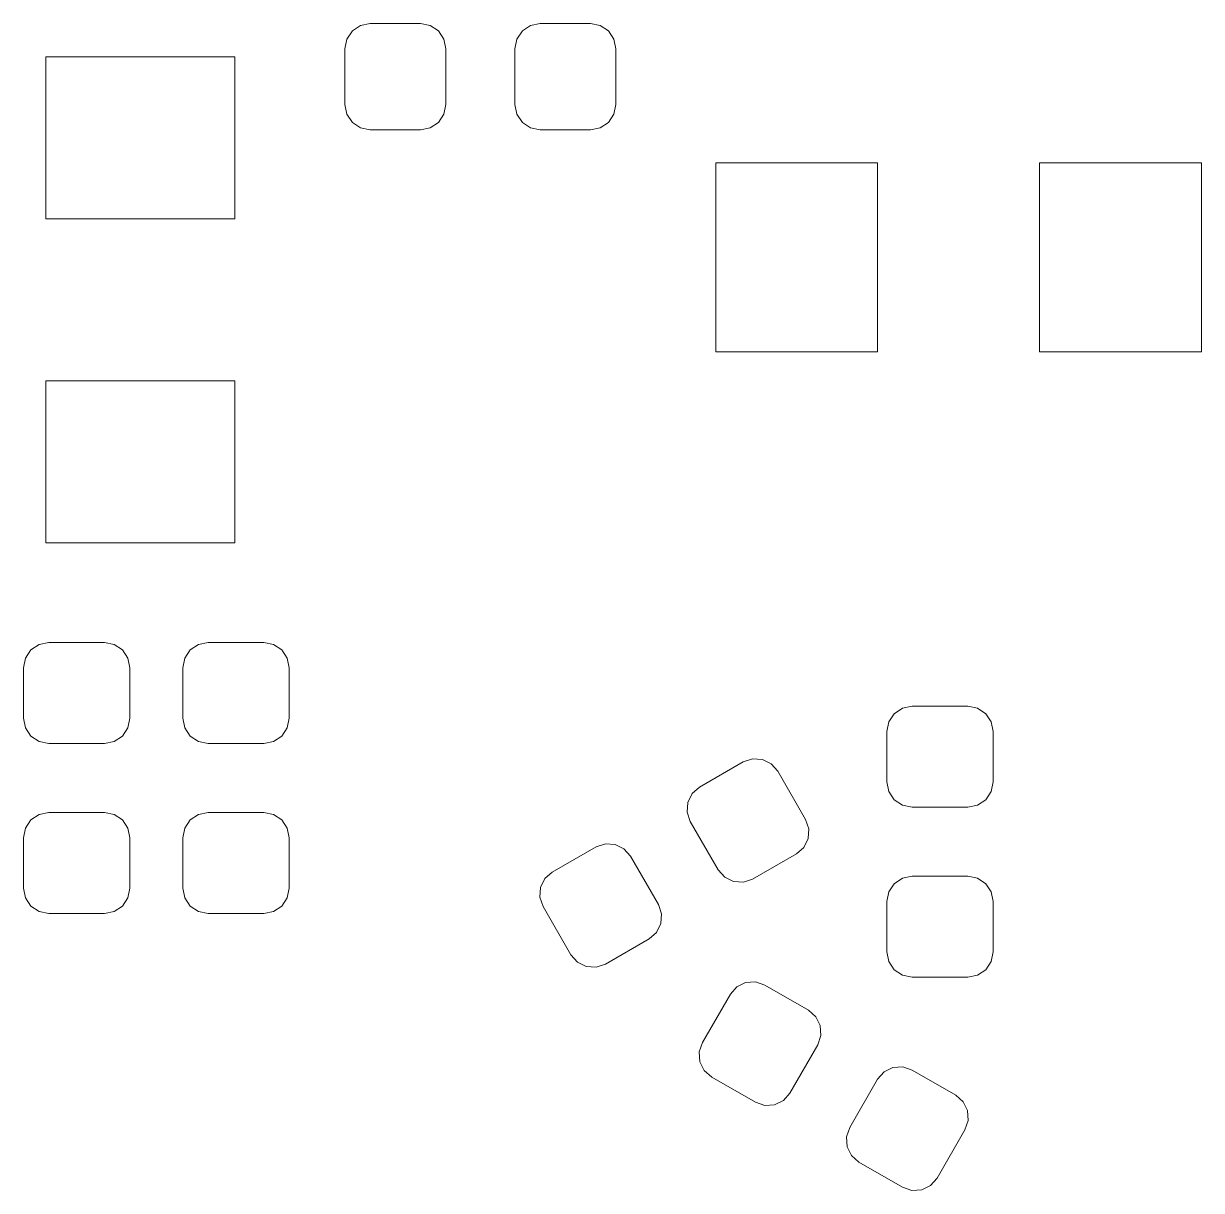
# Model space of a CAD drawing. Header units: millimetres. Extents: x -50 to 46, y -112 to 132.
# Drawn here: x -16.58 to -5.49, y -93.57 to -82.59 of the extents above; entities that cross this region are included whole.
import ezdxf

# ---------------------------------------------------------------- set-up
doc = ezdxf.new("R2010")
doc.units = ezdxf.units.MM
doc.header["$MEASUREMENT"] = 0
doc.layers.add('Layer 1', color=7, linetype='Continuous')

msp = doc.modelspace()

# ---------------------------------------------------------------- linework, layer by layer
at = {"layer": 'Layer 1', "lineweight": 9}
for points, knots in [([(-12.6024, -83.3488), (-12.6024, -83.3488), (-12.6205, -83.4397), (-12.6205, -83.4397), (-12.6205, -83.4397), (-12.6205, -83.4397), (-12.672, -83.5167), (-12.672, -83.5167), (-12.672, -83.5167), (-12.672, -83.5167), (-12.749, -83.5682), (-12.749, -83.5682), (-12.749, -83.5682), (-12.749, -83.5682), (-12.8399, -83.5863), (-12.8399, -83.5863), (-12.8399, -83.5863), (-12.8399, -83.5863), (-13.3149, -83.5863), (-13.3149, -83.5863), (-13.3149, -83.5863), (-13.3149, -83.5863), (-13.4058, -83.5682), (-13.4058, -83.5682), (-13.4058, -83.5682), (-13.4058, -83.5682), (-13.4828, -83.5167), (-13.4828, -83.5167), (-13.4828, -83.5167), (-13.4828, -83.5167), (-13.5343, -83.4397), (-13.5343, -83.4397), (-13.5343, -83.4397), (-13.5343, -83.4397), (-13.5524, -83.3488), (-13.5524, -83.3488), (-13.5524, -83.3488), (-13.5524, -83.3488), (-13.5524, -82.8238), (-13.5524, -82.8238), (-13.5524, -82.8238), (-13.5524, -82.8238), (-13.5343, -82.7329), (-13.5343, -82.7329), (-13.5343, -82.7329), (-13.5343, -82.7329), (-13.4828, -82.6559), (-13.4828, -82.6559), (-13.4828, -82.6559), (-13.4828, -82.6559), (-13.4058, -82.6044), (-13.4058, -82.6044), (-13.4058, -82.6044), (-13.4058, -82.6044), (-13.3149, -82.5863), (-13.3149, -82.5863), (-13.3149, -82.5863), (-13.3149, -82.5863), (-12.8399, -82.5863), (-12.8399, -82.5863), (-12.8399, -82.5863), (-12.8399, -82.5863), (-12.749, -82.6044), (-12.749, -82.6044), (-12.749, -82.6044), (-12.749, -82.6044), (-12.672, -82.6559), (-12.672, -82.6559), (-12.672, -82.6559), (-12.672, -82.6559), (-12.6205, -82.7329), (-12.6205, -82.7329), (-12.6205, -82.7329), (-12.6205, -82.7329), (-12.6024, -82.8238), (-12.6024, -82.8238), (-12.6024, -82.8238), (-12.6024, -82.8238), (-12.6024, -83.3488), (-12.6024, -83.3488)], [0, 0, 0, 0, 0.047619, 0.047619, 0.047619, 0.047619, 0.0952381, 0.0952381, 0.0952381, 0.0952381, 0.1428571, 0.1428571, 0.1428571, 0.1428571, 0.1904762, 0.1904762, 0.1904762, 0.1904762, 0.2380952, 0.2380952, 0.2380952, 0.2380952, 0.2857143, 0.2857143, 0.2857143, 0.2857143, 0.3333333, 0.3333333, 0.3333333, 0.3333333, 0.3809524, 0.3809524, 0.3809524, 0.3809524, 0.4285714, 0.4285714, 0.4285714, 0.4285714, 0.4761905, 0.4761905, 0.4761905, 0.4761905, 0.5238095, 0.5238095, 0.5238095, 0.5238095, 0.5714286, 0.5714286, 0.5714286, 0.5714286, 0.6190476, 0.6190476, 0.6190476, 0.6190476, 0.6666667, 0.6666667, 0.6666667, 0.6666667, 0.7142857, 0.7142857, 0.7142857, 0.7142857, 0.7619048, 0.7619048, 0.7619048, 0.7619048, 0.8095238, 0.8095238, 0.8095238, 0.8095238, 0.8571429, 0.8571429, 0.8571429, 0.8571429, 0.9047619, 0.9047619, 0.9047619, 0.9047619, 1, 1, 1, 1]), ([(-11.0024, -83.3488), (-11.0024, -83.3488), (-11.0205, -83.4397), (-11.0205, -83.4397), (-11.0205, -83.4397), (-11.0205, -83.4397), (-11.072, -83.5167), (-11.072, -83.5167), (-11.072, -83.5167), (-11.072, -83.5167), (-11.149, -83.5682), (-11.149, -83.5682), (-11.149, -83.5682), (-11.149, -83.5682), (-11.2399, -83.5863), (-11.2399, -83.5863), (-11.2399, -83.5863), (-11.2399, -83.5863), (-11.7149, -83.5863), (-11.7149, -83.5863), (-11.7149, -83.5863), (-11.7149, -83.5863), (-11.8058, -83.5682), (-11.8058, -83.5682), (-11.8058, -83.5682), (-11.8058, -83.5682), (-11.8828, -83.5167), (-11.8828, -83.5167), (-11.8828, -83.5167), (-11.8828, -83.5167), (-11.9343, -83.4397), (-11.9343, -83.4397), (-11.9343, -83.4397), (-11.9343, -83.4397), (-11.9524, -83.3488), (-11.9524, -83.3488), (-11.9524, -83.3488), (-11.9524, -83.3488), (-11.9524, -82.8238), (-11.9524, -82.8238), (-11.9524, -82.8238), (-11.9524, -82.8238), (-11.9343, -82.7329), (-11.9343, -82.7329), (-11.9343, -82.7329), (-11.9343, -82.7329), (-11.8828, -82.6559), (-11.8828, -82.6559), (-11.8828, -82.6559), (-11.8828, -82.6559), (-11.8058, -82.6044), (-11.8058, -82.6044), (-11.8058, -82.6044), (-11.8058, -82.6044), (-11.7149, -82.5863), (-11.7149, -82.5863), (-11.7149, -82.5863), (-11.7149, -82.5863), (-11.2399, -82.5863), (-11.2399, -82.5863), (-11.2399, -82.5863), (-11.2399, -82.5863), (-11.149, -82.6044), (-11.149, -82.6044), (-11.149, -82.6044), (-11.149, -82.6044), (-11.072, -82.6559), (-11.072, -82.6559), (-11.072, -82.6559), (-11.072, -82.6559), (-11.0205, -82.7329), (-11.0205, -82.7329), (-11.0205, -82.7329), (-11.0205, -82.7329), (-11.0024, -82.8238), (-11.0024, -82.8238), (-11.0024, -82.8238), (-11.0024, -82.8238), (-11.0024, -83.3488), (-11.0024, -83.3488)], [0, 0, 0, 0, 0.047619, 0.047619, 0.047619, 0.047619, 0.0952381, 0.0952381, 0.0952381, 0.0952381, 0.1428571, 0.1428571, 0.1428571, 0.1428571, 0.1904762, 0.1904762, 0.1904762, 0.1904762, 0.2380952, 0.2380952, 0.2380952, 0.2380952, 0.2857143, 0.2857143, 0.2857143, 0.2857143, 0.3333333, 0.3333333, 0.3333333, 0.3333333, 0.3809524, 0.3809524, 0.3809524, 0.3809524, 0.4285714, 0.4285714, 0.4285714, 0.4285714, 0.4761905, 0.4761905, 0.4761905, 0.4761905, 0.5238095, 0.5238095, 0.5238095, 0.5238095, 0.5714286, 0.5714286, 0.5714286, 0.5714286, 0.6190476, 0.6190476, 0.6190476, 0.6190476, 0.6666667, 0.6666667, 0.6666667, 0.6666667, 0.7142857, 0.7142857, 0.7142857, 0.7142857, 0.7619048, 0.7619048, 0.7619048, 0.7619048, 0.8095238, 0.8095238, 0.8095238, 0.8095238, 0.8571429, 0.8571429, 0.8571429, 0.8571429, 0.9047619, 0.9047619, 0.9047619, 0.9047619, 1, 1, 1, 1]), ([(-14.5884, -84.4243), (-14.5884, -84.4243), (-16.3664, -84.4243), (-16.3664, -84.4243), (-16.3664, -84.4243), (-16.3664, -84.4243), (-16.3664, -82.9003), (-16.3664, -82.9003), (-16.3664, -82.9003), (-16.3664, -82.9003), (-14.5884, -82.9003), (-14.5884, -82.9003), (-14.5884, -82.9003), (-14.5884, -82.9003), (-14.5884, -84.4243), (-14.5884, -84.4243)], [0, 0, 0, 0, 0.2, 0.2, 0.2, 0.2, 0.4, 0.4, 0.4, 0.4, 0.6, 0.6, 0.6, 0.6, 1, 1, 1, 1]), ([(-8.5394, -83.8973), (-8.5394, -83.8973), (-8.5394, -85.6753), (-8.5394, -85.6753), (-8.5394, -85.6753), (-8.5394, -85.6753), (-10.0634, -85.6753), (-10.0634, -85.6753), (-10.0634, -85.6753), (-10.0634, -85.6753), (-10.0634, -83.8973), (-10.0634, -83.8973), (-10.0634, -83.8973), (-10.0634, -83.8973), (-8.5394, -83.8973), (-8.5394, -83.8973)], [0, 0, 0, 0, 0.2, 0.2, 0.2, 0.2, 0.4, 0.4, 0.4, 0.4, 0.6, 0.6, 0.6, 0.6, 1, 1, 1, 1]), ([(-5.4914, -83.8973), (-5.4914, -83.8973), (-5.4914, -85.6753), (-5.4914, -85.6753), (-5.4914, -85.6753), (-5.4914, -85.6753), (-7.0154, -85.6753), (-7.0154, -85.6753), (-7.0154, -85.6753), (-7.0154, -85.6753), (-7.0154, -83.8973), (-7.0154, -83.8973), (-7.0154, -83.8973), (-7.0154, -83.8973), (-5.4914, -83.8973), (-5.4914, -83.8973)], [0, 0, 0, 0, 0.2, 0.2, 0.2, 0.2, 0.4, 0.4, 0.4, 0.4, 0.6, 0.6, 0.6, 0.6, 1, 1, 1, 1]), ([(-14.5884, -87.4723), (-14.5884, -87.4723), (-16.3664, -87.4723), (-16.3664, -87.4723), (-16.3664, -87.4723), (-16.3664, -87.4723), (-16.3664, -85.9483), (-16.3664, -85.9483), (-16.3664, -85.9483), (-16.3664, -85.9483), (-14.5884, -85.9483), (-14.5884, -85.9483), (-14.5884, -85.9483), (-14.5884, -85.9483), (-14.5884, -87.4723), (-14.5884, -87.4723)], [0, 0, 0, 0, 0.2, 0.2, 0.2, 0.2, 0.4, 0.4, 0.4, 0.4, 0.6, 0.6, 0.6, 0.6, 1, 1, 1, 1]), ([(-16.3399, -89.3613), (-16.3399, -89.3613), (-16.4308, -89.3432), (-16.4308, -89.3432), (-16.4308, -89.3432), (-16.4308, -89.3432), (-16.5078, -89.2917), (-16.5078, -89.2917), (-16.5078, -89.2917), (-16.5078, -89.2917), (-16.5593, -89.2147), (-16.5593, -89.2147), (-16.5593, -89.2147), (-16.5593, -89.2147), (-16.5774, -89.1238), (-16.5774, -89.1238), (-16.5774, -89.1238), (-16.5774, -89.1238), (-16.5774, -88.6488), (-16.5774, -88.6488), (-16.5774, -88.6488), (-16.5774, -88.6488), (-16.5593, -88.5579), (-16.5593, -88.5579), (-16.5593, -88.5579), (-16.5593, -88.5579), (-16.5078, -88.4809), (-16.5078, -88.4809), (-16.5078, -88.4809), (-16.5078, -88.4809), (-16.4308, -88.4294), (-16.4308, -88.4294), (-16.4308, -88.4294), (-16.4308, -88.4294), (-16.3399, -88.4113), (-16.3399, -88.4113), (-16.3399, -88.4113), (-16.3399, -88.4113), (-15.8149, -88.4113), (-15.8149, -88.4113), (-15.8149, -88.4113), (-15.8149, -88.4113), (-15.724, -88.4294), (-15.724, -88.4294), (-15.724, -88.4294), (-15.724, -88.4294), (-15.647, -88.4809), (-15.647, -88.4809), (-15.647, -88.4809), (-15.647, -88.4809), (-15.5955, -88.5579), (-15.5955, -88.5579), (-15.5955, -88.5579), (-15.5955, -88.5579), (-15.5774, -88.6488), (-15.5774, -88.6488), (-15.5774, -88.6488), (-15.5774, -88.6488), (-15.5774, -89.1238), (-15.5774, -89.1238), (-15.5774, -89.1238), (-15.5774, -89.1238), (-15.5955, -89.2147), (-15.5955, -89.2147), (-15.5955, -89.2147), (-15.5955, -89.2147), (-15.647, -89.2917), (-15.647, -89.2917), (-15.647, -89.2917), (-15.647, -89.2917), (-15.724, -89.3432), (-15.724, -89.3432), (-15.724, -89.3432), (-15.724, -89.3432), (-15.8149, -89.3613), (-15.8149, -89.3613), (-15.8149, -89.3613), (-15.8149, -89.3613), (-16.3399, -89.3613), (-16.3399, -89.3613)], [0, 0, 0, 0, 0.047619, 0.047619, 0.047619, 0.047619, 0.0952381, 0.0952381, 0.0952381, 0.0952381, 0.1428571, 0.1428571, 0.1428571, 0.1428571, 0.1904762, 0.1904762, 0.1904762, 0.1904762, 0.2380952, 0.2380952, 0.2380952, 0.2380952, 0.2857143, 0.2857143, 0.2857143, 0.2857143, 0.3333333, 0.3333333, 0.3333333, 0.3333333, 0.3809524, 0.3809524, 0.3809524, 0.3809524, 0.4285714, 0.4285714, 0.4285714, 0.4285714, 0.4761905, 0.4761905, 0.4761905, 0.4761905, 0.5238095, 0.5238095, 0.5238095, 0.5238095, 0.5714286, 0.5714286, 0.5714286, 0.5714286, 0.6190476, 0.6190476, 0.6190476, 0.6190476, 0.6666667, 0.6666667, 0.6666667, 0.6666667, 0.7142857, 0.7142857, 0.7142857, 0.7142857, 0.7619048, 0.7619048, 0.7619048, 0.7619048, 0.8095238, 0.8095238, 0.8095238, 0.8095238, 0.8571429, 0.8571429, 0.8571429, 0.8571429, 0.9047619, 0.9047619, 0.9047619, 0.9047619, 1, 1, 1, 1]), ([(-14.3149, -88.4113), (-14.3149, -88.4113), (-14.224, -88.4294), (-14.224, -88.4294), (-14.224, -88.4294), (-14.224, -88.4294), (-14.147, -88.4809), (-14.147, -88.4809), (-14.147, -88.4809), (-14.147, -88.4809), (-14.0955, -88.5579), (-14.0955, -88.5579), (-14.0955, -88.5579), (-14.0955, -88.5579), (-14.0774, -88.6488), (-14.0774, -88.6488), (-14.0774, -88.6488), (-14.0774, -88.6488), (-14.0774, -89.1238), (-14.0774, -89.1238), (-14.0774, -89.1238), (-14.0774, -89.1238), (-14.0955, -89.2147), (-14.0955, -89.2147), (-14.0955, -89.2147), (-14.0955, -89.2147), (-14.147, -89.2917), (-14.147, -89.2917), (-14.147, -89.2917), (-14.147, -89.2917), (-14.224, -89.3432), (-14.224, -89.3432), (-14.224, -89.3432), (-14.224, -89.3432), (-14.3149, -89.3613), (-14.3149, -89.3613), (-14.3149, -89.3613), (-14.3149, -89.3613), (-14.8399, -89.3613), (-14.8399, -89.3613), (-14.8399, -89.3613), (-14.8399, -89.3613), (-14.9308, -89.3432), (-14.9308, -89.3432), (-14.9308, -89.3432), (-14.9308, -89.3432), (-15.0078, -89.2917), (-15.0078, -89.2917), (-15.0078, -89.2917), (-15.0078, -89.2917), (-15.0593, -89.2147), (-15.0593, -89.2147), (-15.0593, -89.2147), (-15.0593, -89.2147), (-15.0774, -89.1238), (-15.0774, -89.1238), (-15.0774, -89.1238), (-15.0774, -89.1238), (-15.0774, -88.6488), (-15.0774, -88.6488), (-15.0774, -88.6488), (-15.0774, -88.6488), (-15.0593, -88.5579), (-15.0593, -88.5579), (-15.0593, -88.5579), (-15.0593, -88.5579), (-15.0078, -88.4809), (-15.0078, -88.4809), (-15.0078, -88.4809), (-15.0078, -88.4809), (-14.9308, -88.4294), (-14.9308, -88.4294), (-14.9308, -88.4294), (-14.9308, -88.4294), (-14.8399, -88.4113), (-14.8399, -88.4113), (-14.8399, -88.4113), (-14.8399, -88.4113), (-14.3149, -88.4113), (-14.3149, -88.4113)], [0, 0, 0, 0, 0.047619, 0.047619, 0.047619, 0.047619, 0.0952381, 0.0952381, 0.0952381, 0.0952381, 0.1428571, 0.1428571, 0.1428571, 0.1428571, 0.1904762, 0.1904762, 0.1904762, 0.1904762, 0.2380952, 0.2380952, 0.2380952, 0.2380952, 0.2857143, 0.2857143, 0.2857143, 0.2857143, 0.3333333, 0.3333333, 0.3333333, 0.3333333, 0.3809524, 0.3809524, 0.3809524, 0.3809524, 0.4285714, 0.4285714, 0.4285714, 0.4285714, 0.4761905, 0.4761905, 0.4761905, 0.4761905, 0.5238095, 0.5238095, 0.5238095, 0.5238095, 0.5714286, 0.5714286, 0.5714286, 0.5714286, 0.6190476, 0.6190476, 0.6190476, 0.6190476, 0.6666667, 0.6666667, 0.6666667, 0.6666667, 0.7142857, 0.7142857, 0.7142857, 0.7142857, 0.7619048, 0.7619048, 0.7619048, 0.7619048, 0.8095238, 0.8095238, 0.8095238, 0.8095238, 0.8571429, 0.8571429, 0.8571429, 0.8571429, 0.9047619, 0.9047619, 0.9047619, 0.9047619, 1, 1, 1, 1]), ([(-7.6899, -89.0113), (-7.6899, -89.0113), (-7.599, -89.0294), (-7.599, -89.0294), (-7.599, -89.0294), (-7.599, -89.0294), (-7.522, -89.0809), (-7.522, -89.0809), (-7.522, -89.0809), (-7.522, -89.0809), (-7.4705, -89.1579), (-7.4705, -89.1579), (-7.4705, -89.1579), (-7.4705, -89.1579), (-7.4524, -89.2488), (-7.4524, -89.2488), (-7.4524, -89.2488), (-7.4524, -89.2488), (-7.4524, -89.7238), (-7.4524, -89.7238), (-7.4524, -89.7238), (-7.4524, -89.7238), (-7.4705, -89.8147), (-7.4705, -89.8147), (-7.4705, -89.8147), (-7.4705, -89.8147), (-7.522, -89.8917), (-7.522, -89.8917), (-7.522, -89.8917), (-7.522, -89.8917), (-7.599, -89.9432), (-7.599, -89.9432), (-7.599, -89.9432), (-7.599, -89.9432), (-7.6899, -89.9613), (-7.6899, -89.9613), (-7.6899, -89.9613), (-7.6899, -89.9613), (-8.2149, -89.9613), (-8.2149, -89.9613), (-8.2149, -89.9613), (-8.2149, -89.9613), (-8.3058, -89.9432), (-8.3058, -89.9432), (-8.3058, -89.9432), (-8.3058, -89.9432), (-8.3828, -89.8917), (-8.3828, -89.8917), (-8.3828, -89.8917), (-8.3828, -89.8917), (-8.4343, -89.8147), (-8.4343, -89.8147), (-8.4343, -89.8147), (-8.4343, -89.8147), (-8.4524, -89.7238), (-8.4524, -89.7238), (-8.4524, -89.7238), (-8.4524, -89.7238), (-8.4524, -89.2488), (-8.4524, -89.2488), (-8.4524, -89.2488), (-8.4524, -89.2488), (-8.4343, -89.1579), (-8.4343, -89.1579), (-8.4343, -89.1579), (-8.4343, -89.1579), (-8.3828, -89.0809), (-8.3828, -89.0809), (-8.3828, -89.0809), (-8.3828, -89.0809), (-8.3058, -89.0294), (-8.3058, -89.0294), (-8.3058, -89.0294), (-8.3058, -89.0294), (-8.2149, -89.0113), (-8.2149, -89.0113), (-8.2149, -89.0113), (-8.2149, -89.0113), (-7.6899, -89.0113), (-7.6899, -89.0113)], [0, 0, 0, 0, 0.047619, 0.047619, 0.047619, 0.047619, 0.0952381, 0.0952381, 0.0952381, 0.0952381, 0.1428571, 0.1428571, 0.1428571, 0.1428571, 0.1904762, 0.1904762, 0.1904762, 0.1904762, 0.2380952, 0.2380952, 0.2380952, 0.2380952, 0.2857143, 0.2857143, 0.2857143, 0.2857143, 0.3333333, 0.3333333, 0.3333333, 0.3333333, 0.3809524, 0.3809524, 0.3809524, 0.3809524, 0.4285714, 0.4285714, 0.4285714, 0.4285714, 0.4761905, 0.4761905, 0.4761905, 0.4761905, 0.5238095, 0.5238095, 0.5238095, 0.5238095, 0.5714286, 0.5714286, 0.5714286, 0.5714286, 0.6190476, 0.6190476, 0.6190476, 0.6190476, 0.6666667, 0.6666667, 0.6666667, 0.6666667, 0.7142857, 0.7142857, 0.7142857, 0.7142857, 0.7619048, 0.7619048, 0.7619048, 0.7619048, 0.8095238, 0.8095238, 0.8095238, 0.8095238, 0.8571429, 0.8571429, 0.8571429, 0.8571429, 0.9047619, 0.9047619, 0.9047619, 0.9047619, 1, 1, 1, 1]), ([(-10.3022, -90.0965), (-10.3022, -90.0965), (-10.332, -90.0087), (-10.332, -90.0087), (-10.332, -90.0087), (-10.332, -90.0087), (-10.3259, -89.9162), (-10.3259, -89.9162), (-10.3259, -89.9162), (-10.3259, -89.9162), (-10.2849, -89.8331), (-10.2849, -89.8331), (-10.2849, -89.8331), (-10.2849, -89.8331), (-10.2153, -89.772), (-10.2153, -89.772), (-10.2153, -89.772), (-10.2153, -89.772), (-9.8039, -89.5345), (-9.8039, -89.5345), (-9.8039, -89.5345), (-9.8039, -89.5345), (-9.7161, -89.5048), (-9.7161, -89.5048), (-9.7161, -89.5048), (-9.7161, -89.5048), (-9.6237, -89.5108), (-9.6237, -89.5108), (-9.6237, -89.5108), (-9.6237, -89.5108), (-9.5406, -89.5518), (-9.5406, -89.5518), (-9.5406, -89.5518), (-9.5406, -89.5518), (-9.4795, -89.6215), (-9.4795, -89.6215), (-9.4795, -89.6215), (-9.4795, -89.6215), (-9.217, -90.0761), (-9.217, -90.0761), (-9.217, -90.0761), (-9.217, -90.0761), (-9.1872, -90.1639), (-9.1872, -90.1639), (-9.1872, -90.1639), (-9.1872, -90.1639), (-9.1932, -90.2564), (-9.1932, -90.2564), (-9.1932, -90.2564), (-9.1932, -90.2564), (-9.2342, -90.3395), (-9.2342, -90.3395), (-9.2342, -90.3395), (-9.2342, -90.3395), (-9.3039, -90.4006), (-9.3039, -90.4006), (-9.3039, -90.4006), (-9.3039, -90.4006), (-9.7153, -90.6381), (-9.7153, -90.6381), (-9.7153, -90.6381), (-9.7153, -90.6381), (-9.803, -90.6678), (-9.803, -90.6678), (-9.803, -90.6678), (-9.803, -90.6678), (-9.8955, -90.6618), (-9.8955, -90.6618), (-9.8955, -90.6618), (-9.8955, -90.6618), (-9.9786, -90.6208), (-9.9786, -90.6208), (-9.9786, -90.6208), (-9.9786, -90.6208), (-10.0397, -90.5511), (-10.0397, -90.5511), (-10.0397, -90.5511), (-10.0397, -90.5511), (-10.3022, -90.0965), (-10.3022, -90.0965)], [0, 0, 0, 0, 0.047619, 0.047619, 0.047619, 0.047619, 0.0952381, 0.0952381, 0.0952381, 0.0952381, 0.1428571, 0.1428571, 0.1428571, 0.1428571, 0.1904762, 0.1904762, 0.1904762, 0.1904762, 0.2380952, 0.2380952, 0.2380952, 0.2380952, 0.2857143, 0.2857143, 0.2857143, 0.2857143, 0.3333333, 0.3333333, 0.3333333, 0.3333333, 0.3809524, 0.3809524, 0.3809524, 0.3809524, 0.4285714, 0.4285714, 0.4285714, 0.4285714, 0.4761905, 0.4761905, 0.4761905, 0.4761905, 0.5238095, 0.5238095, 0.5238095, 0.5238095, 0.5714286, 0.5714286, 0.5714286, 0.5714286, 0.6190476, 0.6190476, 0.6190476, 0.6190476, 0.6666667, 0.6666667, 0.6666667, 0.6666667, 0.7142857, 0.7142857, 0.7142857, 0.7142857, 0.7619048, 0.7619048, 0.7619048, 0.7619048, 0.8095238, 0.8095238, 0.8095238, 0.8095238, 0.8571429, 0.8571429, 0.8571429, 0.8571429, 0.9047619, 0.9047619, 0.9047619, 0.9047619, 1, 1, 1, 1]), ([(-16.3399, -90.9613), (-16.3399, -90.9613), (-16.4308, -90.9432), (-16.4308, -90.9432), (-16.4308, -90.9432), (-16.4308, -90.9432), (-16.5078, -90.8917), (-16.5078, -90.8917), (-16.5078, -90.8917), (-16.5078, -90.8917), (-16.5593, -90.8147), (-16.5593, -90.8147), (-16.5593, -90.8147), (-16.5593, -90.8147), (-16.5774, -90.7238), (-16.5774, -90.7238), (-16.5774, -90.7238), (-16.5774, -90.7238), (-16.5774, -90.2488), (-16.5774, -90.2488), (-16.5774, -90.2488), (-16.5774, -90.2488), (-16.5593, -90.1579), (-16.5593, -90.1579), (-16.5593, -90.1579), (-16.5593, -90.1579), (-16.5078, -90.0809), (-16.5078, -90.0809), (-16.5078, -90.0809), (-16.5078, -90.0809), (-16.4308, -90.0294), (-16.4308, -90.0294), (-16.4308, -90.0294), (-16.4308, -90.0294), (-16.3399, -90.0113), (-16.3399, -90.0113), (-16.3399, -90.0113), (-16.3399, -90.0113), (-15.8149, -90.0113), (-15.8149, -90.0113), (-15.8149, -90.0113), (-15.8149, -90.0113), (-15.724, -90.0294), (-15.724, -90.0294), (-15.724, -90.0294), (-15.724, -90.0294), (-15.647, -90.0809), (-15.647, -90.0809), (-15.647, -90.0809), (-15.647, -90.0809), (-15.5955, -90.1579), (-15.5955, -90.1579), (-15.5955, -90.1579), (-15.5955, -90.1579), (-15.5774, -90.2488), (-15.5774, -90.2488), (-15.5774, -90.2488), (-15.5774, -90.2488), (-15.5774, -90.7238), (-15.5774, -90.7238), (-15.5774, -90.7238), (-15.5774, -90.7238), (-15.5955, -90.8147), (-15.5955, -90.8147), (-15.5955, -90.8147), (-15.5955, -90.8147), (-15.647, -90.8917), (-15.647, -90.8917), (-15.647, -90.8917), (-15.647, -90.8917), (-15.724, -90.9432), (-15.724, -90.9432), (-15.724, -90.9432), (-15.724, -90.9432), (-15.8149, -90.9613), (-15.8149, -90.9613), (-15.8149, -90.9613), (-15.8149, -90.9613), (-16.3399, -90.9613), (-16.3399, -90.9613)], [0, 0, 0, 0, 0.047619, 0.047619, 0.047619, 0.047619, 0.0952381, 0.0952381, 0.0952381, 0.0952381, 0.1428571, 0.1428571, 0.1428571, 0.1428571, 0.1904762, 0.1904762, 0.1904762, 0.1904762, 0.2380952, 0.2380952, 0.2380952, 0.2380952, 0.2857143, 0.2857143, 0.2857143, 0.2857143, 0.3333333, 0.3333333, 0.3333333, 0.3333333, 0.3809524, 0.3809524, 0.3809524, 0.3809524, 0.4285714, 0.4285714, 0.4285714, 0.4285714, 0.4761905, 0.4761905, 0.4761905, 0.4761905, 0.5238095, 0.5238095, 0.5238095, 0.5238095, 0.5714286, 0.5714286, 0.5714286, 0.5714286, 0.6190476, 0.6190476, 0.6190476, 0.6190476, 0.6666667, 0.6666667, 0.6666667, 0.6666667, 0.7142857, 0.7142857, 0.7142857, 0.7142857, 0.7619048, 0.7619048, 0.7619048, 0.7619048, 0.8095238, 0.8095238, 0.8095238, 0.8095238, 0.8571429, 0.8571429, 0.8571429, 0.8571429, 0.9047619, 0.9047619, 0.9047619, 0.9047619, 1, 1, 1, 1]), ([(-14.3149, -90.0113), (-14.3149, -90.0113), (-14.224, -90.0294), (-14.224, -90.0294), (-14.224, -90.0294), (-14.224, -90.0294), (-14.147, -90.0809), (-14.147, -90.0809), (-14.147, -90.0809), (-14.147, -90.0809), (-14.0955, -90.1579), (-14.0955, -90.1579), (-14.0955, -90.1579), (-14.0955, -90.1579), (-14.0774, -90.2488), (-14.0774, -90.2488), (-14.0774, -90.2488), (-14.0774, -90.2488), (-14.0774, -90.7238), (-14.0774, -90.7238), (-14.0774, -90.7238), (-14.0774, -90.7238), (-14.0955, -90.8147), (-14.0955, -90.8147), (-14.0955, -90.8147), (-14.0955, -90.8147), (-14.147, -90.8917), (-14.147, -90.8917), (-14.147, -90.8917), (-14.147, -90.8917), (-14.224, -90.9432), (-14.224, -90.9432), (-14.224, -90.9432), (-14.224, -90.9432), (-14.3149, -90.9613), (-14.3149, -90.9613), (-14.3149, -90.9613), (-14.3149, -90.9613), (-14.8399, -90.9613), (-14.8399, -90.9613), (-14.8399, -90.9613), (-14.8399, -90.9613), (-14.9308, -90.9432), (-14.9308, -90.9432), (-14.9308, -90.9432), (-14.9308, -90.9432), (-15.0078, -90.8917), (-15.0078, -90.8917), (-15.0078, -90.8917), (-15.0078, -90.8917), (-15.0593, -90.8147), (-15.0593, -90.8147), (-15.0593, -90.8147), (-15.0593, -90.8147), (-15.0774, -90.7238), (-15.0774, -90.7238), (-15.0774, -90.7238), (-15.0774, -90.7238), (-15.0774, -90.2488), (-15.0774, -90.2488), (-15.0774, -90.2488), (-15.0774, -90.2488), (-15.0593, -90.1579), (-15.0593, -90.1579), (-15.0593, -90.1579), (-15.0593, -90.1579), (-15.0078, -90.0809), (-15.0078, -90.0809), (-15.0078, -90.0809), (-15.0078, -90.0809), (-14.9308, -90.0294), (-14.9308, -90.0294), (-14.9308, -90.0294), (-14.9308, -90.0294), (-14.8399, -90.0113), (-14.8399, -90.0113), (-14.8399, -90.0113), (-14.8399, -90.0113), (-14.3149, -90.0113), (-14.3149, -90.0113)], [0, 0, 0, 0, 0.047619, 0.047619, 0.047619, 0.047619, 0.0952381, 0.0952381, 0.0952381, 0.0952381, 0.1428571, 0.1428571, 0.1428571, 0.1428571, 0.1904762, 0.1904762, 0.1904762, 0.1904762, 0.2380952, 0.2380952, 0.2380952, 0.2380952, 0.2857143, 0.2857143, 0.2857143, 0.2857143, 0.3333333, 0.3333333, 0.3333333, 0.3333333, 0.3809524, 0.3809524, 0.3809524, 0.3809524, 0.4285714, 0.4285714, 0.4285714, 0.4285714, 0.4761905, 0.4761905, 0.4761905, 0.4761905, 0.5238095, 0.5238095, 0.5238095, 0.5238095, 0.5714286, 0.5714286, 0.5714286, 0.5714286, 0.6190476, 0.6190476, 0.6190476, 0.6190476, 0.6666667, 0.6666667, 0.6666667, 0.6666667, 0.7142857, 0.7142857, 0.7142857, 0.7142857, 0.7619048, 0.7619048, 0.7619048, 0.7619048, 0.8095238, 0.8095238, 0.8095238, 0.8095238, 0.8571429, 0.8571429, 0.8571429, 0.8571429, 0.9047619, 0.9047619, 0.9047619, 0.9047619, 1, 1, 1, 1]), ([(-11.6878, -90.8965), (-11.6878, -90.8965), (-11.7176, -90.8087), (-11.7176, -90.8087), (-11.7176, -90.8087), (-11.7176, -90.8087), (-11.7116, -90.7162), (-11.7116, -90.7162), (-11.7116, -90.7162), (-11.7116, -90.7162), (-11.6706, -90.6331), (-11.6706, -90.6331), (-11.6706, -90.6331), (-11.6706, -90.6331), (-11.6009, -90.572), (-11.6009, -90.572), (-11.6009, -90.572), (-11.6009, -90.572), (-11.1895, -90.3345), (-11.1895, -90.3345), (-11.1895, -90.3345), (-11.1895, -90.3345), (-11.1018, -90.3048), (-11.1018, -90.3048), (-11.1018, -90.3048), (-11.1018, -90.3048), (-11.0093, -90.3108), (-11.0093, -90.3108), (-11.0093, -90.3108), (-11.0093, -90.3108), (-10.9262, -90.3518), (-10.9262, -90.3518), (-10.9262, -90.3518), (-10.9262, -90.3518), (-10.8651, -90.4215), (-10.8651, -90.4215), (-10.8651, -90.4215), (-10.8651, -90.4215), (-10.6026, -90.8761), (-10.6026, -90.8761), (-10.6026, -90.8761), (-10.6026, -90.8761), (-10.5728, -90.9639), (-10.5728, -90.9639), (-10.5728, -90.9639), (-10.5728, -90.9639), (-10.5789, -91.0564), (-10.5789, -91.0564), (-10.5789, -91.0564), (-10.5789, -91.0564), (-10.6199, -91.1395), (-10.6199, -91.1395), (-10.6199, -91.1395), (-10.6199, -91.1395), (-10.6895, -91.2006), (-10.6895, -91.2006), (-10.6895, -91.2006), (-10.6895, -91.2006), (-11.1009, -91.4381), (-11.1009, -91.4381), (-11.1009, -91.4381), (-11.1009, -91.4381), (-11.1887, -91.4678), (-11.1887, -91.4678), (-11.1887, -91.4678), (-11.1887, -91.4678), (-11.2811, -91.4618), (-11.2811, -91.4618), (-11.2811, -91.4618), (-11.2811, -91.4618), (-11.3642, -91.4208), (-11.3642, -91.4208), (-11.3642, -91.4208), (-11.3642, -91.4208), (-11.4253, -91.3511), (-11.4253, -91.3511), (-11.4253, -91.3511), (-11.4253, -91.3511), (-11.6878, -90.8965), (-11.6878, -90.8965)], [0, 0, 0, 0, 0.047619, 0.047619, 0.047619, 0.047619, 0.0952381, 0.0952381, 0.0952381, 0.0952381, 0.1428571, 0.1428571, 0.1428571, 0.1428571, 0.1904762, 0.1904762, 0.1904762, 0.1904762, 0.2380952, 0.2380952, 0.2380952, 0.2380952, 0.2857143, 0.2857143, 0.2857143, 0.2857143, 0.3333333, 0.3333333, 0.3333333, 0.3333333, 0.3809524, 0.3809524, 0.3809524, 0.3809524, 0.4285714, 0.4285714, 0.4285714, 0.4285714, 0.4761905, 0.4761905, 0.4761905, 0.4761905, 0.5238095, 0.5238095, 0.5238095, 0.5238095, 0.5714286, 0.5714286, 0.5714286, 0.5714286, 0.6190476, 0.6190476, 0.6190476, 0.6190476, 0.6666667, 0.6666667, 0.6666667, 0.6666667, 0.7142857, 0.7142857, 0.7142857, 0.7142857, 0.7619048, 0.7619048, 0.7619048, 0.7619048, 0.8095238, 0.8095238, 0.8095238, 0.8095238, 0.8571429, 0.8571429, 0.8571429, 0.8571429, 0.9047619, 0.9047619, 0.9047619, 0.9047619, 1, 1, 1, 1]), ([(-7.6899, -90.6113), (-7.6899, -90.6113), (-7.599, -90.6294), (-7.599, -90.6294), (-7.599, -90.6294), (-7.599, -90.6294), (-7.522, -90.6809), (-7.522, -90.6809), (-7.522, -90.6809), (-7.522, -90.6809), (-7.4705, -90.7579), (-7.4705, -90.7579), (-7.4705, -90.7579), (-7.4705, -90.7579), (-7.4524, -90.8488), (-7.4524, -90.8488), (-7.4524, -90.8488), (-7.4524, -90.8488), (-7.4524, -91.3238), (-7.4524, -91.3238), (-7.4524, -91.3238), (-7.4524, -91.3238), (-7.4705, -91.4147), (-7.4705, -91.4147), (-7.4705, -91.4147), (-7.4705, -91.4147), (-7.522, -91.4917), (-7.522, -91.4917), (-7.522, -91.4917), (-7.522, -91.4917), (-7.599, -91.5432), (-7.599, -91.5432), (-7.599, -91.5432), (-7.599, -91.5432), (-7.6899, -91.5613), (-7.6899, -91.5613), (-7.6899, -91.5613), (-7.6899, -91.5613), (-8.2149, -91.5613), (-8.2149, -91.5613), (-8.2149, -91.5613), (-8.2149, -91.5613), (-8.3058, -91.5432), (-8.3058, -91.5432), (-8.3058, -91.5432), (-8.3058, -91.5432), (-8.3828, -91.4917), (-8.3828, -91.4917), (-8.3828, -91.4917), (-8.3828, -91.4917), (-8.4343, -91.4147), (-8.4343, -91.4147), (-8.4343, -91.4147), (-8.4343, -91.4147), (-8.4524, -91.3238), (-8.4524, -91.3238), (-8.4524, -91.3238), (-8.4524, -91.3238), (-8.4524, -90.8488), (-8.4524, -90.8488), (-8.4524, -90.8488), (-8.4524, -90.8488), (-8.4343, -90.7579), (-8.4343, -90.7579), (-8.4343, -90.7579), (-8.4343, -90.7579), (-8.3828, -90.6809), (-8.3828, -90.6809), (-8.3828, -90.6809), (-8.3828, -90.6809), (-8.3058, -90.6294), (-8.3058, -90.6294), (-8.3058, -90.6294), (-8.3058, -90.6294), (-8.2149, -90.6113), (-8.2149, -90.6113), (-8.2149, -90.6113), (-8.2149, -90.6113), (-7.6899, -90.6113), (-7.6899, -90.6113)], [0, 0, 0, 0, 0.047619, 0.047619, 0.047619, 0.047619, 0.0952381, 0.0952381, 0.0952381, 0.0952381, 0.1428571, 0.1428571, 0.1428571, 0.1428571, 0.1904762, 0.1904762, 0.1904762, 0.1904762, 0.2380952, 0.2380952, 0.2380952, 0.2380952, 0.2857143, 0.2857143, 0.2857143, 0.2857143, 0.3333333, 0.3333333, 0.3333333, 0.3333333, 0.3809524, 0.3809524, 0.3809524, 0.3809524, 0.4285714, 0.4285714, 0.4285714, 0.4285714, 0.4761905, 0.4761905, 0.4761905, 0.4761905, 0.5238095, 0.5238095, 0.5238095, 0.5238095, 0.5714286, 0.5714286, 0.5714286, 0.5714286, 0.6190476, 0.6190476, 0.6190476, 0.6190476, 0.6666667, 0.6666667, 0.6666667, 0.6666667, 0.7142857, 0.7142857, 0.7142857, 0.7142857, 0.7619048, 0.7619048, 0.7619048, 0.7619048, 0.8095238, 0.8095238, 0.8095238, 0.8095238, 0.8571429, 0.8571429, 0.8571429, 0.8571429, 0.9047619, 0.9047619, 0.9047619, 0.9047619, 1, 1, 1, 1]), ([(-9.3651, -92.6511), (-9.3651, -92.6511), (-9.4262, -92.7208), (-9.4262, -92.7208), (-9.4262, -92.7208), (-9.4262, -92.7208), (-9.5093, -92.7618), (-9.5093, -92.7618), (-9.5093, -92.7618), (-9.5093, -92.7618), (-9.6018, -92.7678), (-9.6018, -92.7678), (-9.6018, -92.7678), (-9.6018, -92.7678), (-9.6895, -92.7381), (-9.6895, -92.7381), (-9.6895, -92.7381), (-9.6895, -92.7381), (-10.1009, -92.5006), (-10.1009, -92.5006), (-10.1009, -92.5006), (-10.1009, -92.5006), (-10.1706, -92.4395), (-10.1706, -92.4395), (-10.1706, -92.4395), (-10.1706, -92.4395), (-10.2116, -92.3564), (-10.2116, -92.3564), (-10.2116, -92.3564), (-10.2116, -92.3564), (-10.2176, -92.2639), (-10.2176, -92.2639), (-10.2176, -92.2639), (-10.2176, -92.2639), (-10.1878, -92.1761), (-10.1878, -92.1761), (-10.1878, -92.1761), (-10.1878, -92.1761), (-9.9253, -91.7215), (-9.9253, -91.7215), (-9.9253, -91.7215), (-9.9253, -91.7215), (-9.8642, -91.6518), (-9.8642, -91.6518), (-9.8642, -91.6518), (-9.8642, -91.6518), (-9.7811, -91.6108), (-9.7811, -91.6108), (-9.7811, -91.6108), (-9.7811, -91.6108), (-9.6887, -91.6048), (-9.6887, -91.6048), (-9.6887, -91.6048), (-9.6887, -91.6048), (-9.6009, -91.6345), (-9.6009, -91.6345), (-9.6009, -91.6345), (-9.6009, -91.6345), (-9.1895, -91.872), (-9.1895, -91.872), (-9.1895, -91.872), (-9.1895, -91.872), (-9.1199, -91.9331), (-9.1199, -91.9331), (-9.1199, -91.9331), (-9.1199, -91.9331), (-9.0789, -92.0162), (-9.0789, -92.0162), (-9.0789, -92.0162), (-9.0789, -92.0162), (-9.0728, -92.1087), (-9.0728, -92.1087), (-9.0728, -92.1087), (-9.0728, -92.1087), (-9.1026, -92.1965), (-9.1026, -92.1965), (-9.1026, -92.1965), (-9.1026, -92.1965), (-9.3651, -92.6511), (-9.3651, -92.6511)], [0, 0, 0, 0, 0.047619, 0.047619, 0.047619, 0.047619, 0.0952381, 0.0952381, 0.0952381, 0.0952381, 0.1428571, 0.1428571, 0.1428571, 0.1428571, 0.1904762, 0.1904762, 0.1904762, 0.1904762, 0.2380952, 0.2380952, 0.2380952, 0.2380952, 0.2857143, 0.2857143, 0.2857143, 0.2857143, 0.3333333, 0.3333333, 0.3333333, 0.3333333, 0.3809524, 0.3809524, 0.3809524, 0.3809524, 0.4285714, 0.4285714, 0.4285714, 0.4285714, 0.4761905, 0.4761905, 0.4761905, 0.4761905, 0.5238095, 0.5238095, 0.5238095, 0.5238095, 0.5714286, 0.5714286, 0.5714286, 0.5714286, 0.6190476, 0.6190476, 0.6190476, 0.6190476, 0.6666667, 0.6666667, 0.6666667, 0.6666667, 0.7142857, 0.7142857, 0.7142857, 0.7142857, 0.7619048, 0.7619048, 0.7619048, 0.7619048, 0.8095238, 0.8095238, 0.8095238, 0.8095238, 0.8571429, 0.8571429, 0.8571429, 0.8571429, 0.9047619, 0.9047619, 0.9047619, 0.9047619, 1, 1, 1, 1]), ([(-7.9795, -93.4511), (-7.9795, -93.4511), (-8.0406, -93.5208), (-8.0406, -93.5208), (-8.0406, -93.5208), (-8.0406, -93.5208), (-8.1237, -93.5618), (-8.1237, -93.5618), (-8.1237, -93.5618), (-8.1237, -93.5618), (-8.2161, -93.5678), (-8.2161, -93.5678), (-8.2161, -93.5678), (-8.2161, -93.5678), (-8.3039, -93.5381), (-8.3039, -93.5381), (-8.3039, -93.5381), (-8.3039, -93.5381), (-8.7153, -93.3006), (-8.7153, -93.3006), (-8.7153, -93.3006), (-8.7153, -93.3006), (-8.7849, -93.2395), (-8.7849, -93.2395), (-8.7849, -93.2395), (-8.7849, -93.2395), (-8.8259, -93.1564), (-8.8259, -93.1564), (-8.8259, -93.1564), (-8.8259, -93.1564), (-8.832, -93.0639), (-8.832, -93.0639), (-8.832, -93.0639), (-8.832, -93.0639), (-8.8022, -92.9761), (-8.8022, -92.9761), (-8.8022, -92.9761), (-8.8022, -92.9761), (-8.5397, -92.5215), (-8.5397, -92.5215), (-8.5397, -92.5215), (-8.5397, -92.5215), (-8.4786, -92.4518), (-8.4786, -92.4518), (-8.4786, -92.4518), (-8.4786, -92.4518), (-8.3955, -92.4108), (-8.3955, -92.4108), (-8.3955, -92.4108), (-8.3955, -92.4108), (-8.303, -92.4048), (-8.303, -92.4048), (-8.303, -92.4048), (-8.303, -92.4048), (-8.2153, -92.4345), (-8.2153, -92.4345), (-8.2153, -92.4345), (-8.2153, -92.4345), (-7.8039, -92.672), (-7.8039, -92.672), (-7.8039, -92.672), (-7.8039, -92.672), (-7.7342, -92.7331), (-7.7342, -92.7331), (-7.7342, -92.7331), (-7.7342, -92.7331), (-7.6932, -92.8162), (-7.6932, -92.8162), (-7.6932, -92.8162), (-7.6932, -92.8162), (-7.6872, -92.9087), (-7.6872, -92.9087), (-7.6872, -92.9087), (-7.6872, -92.9087), (-7.717, -92.9965), (-7.717, -92.9965), (-7.717, -92.9965), (-7.717, -92.9965), (-7.9795, -93.4511), (-7.9795, -93.4511)], [0, 0, 0, 0, 0.047619, 0.047619, 0.047619, 0.047619, 0.0952381, 0.0952381, 0.0952381, 0.0952381, 0.1428571, 0.1428571, 0.1428571, 0.1428571, 0.1904762, 0.1904762, 0.1904762, 0.1904762, 0.2380952, 0.2380952, 0.2380952, 0.2380952, 0.2857143, 0.2857143, 0.2857143, 0.2857143, 0.3333333, 0.3333333, 0.3333333, 0.3333333, 0.3809524, 0.3809524, 0.3809524, 0.3809524, 0.4285714, 0.4285714, 0.4285714, 0.4285714, 0.4761905, 0.4761905, 0.4761905, 0.4761905, 0.5238095, 0.5238095, 0.5238095, 0.5238095, 0.5714286, 0.5714286, 0.5714286, 0.5714286, 0.6190476, 0.6190476, 0.6190476, 0.6190476, 0.6666667, 0.6666667, 0.6666667, 0.6666667, 0.7142857, 0.7142857, 0.7142857, 0.7142857, 0.7619048, 0.7619048, 0.7619048, 0.7619048, 0.8095238, 0.8095238, 0.8095238, 0.8095238, 0.8571429, 0.8571429, 0.8571429, 0.8571429, 0.9047619, 0.9047619, 0.9047619, 0.9047619, 1, 1, 1, 1])]:
    msp.add_open_spline(points, degree=3, knots=knots, dxfattribs=at)

doc.saveas('drawing.dxf')
